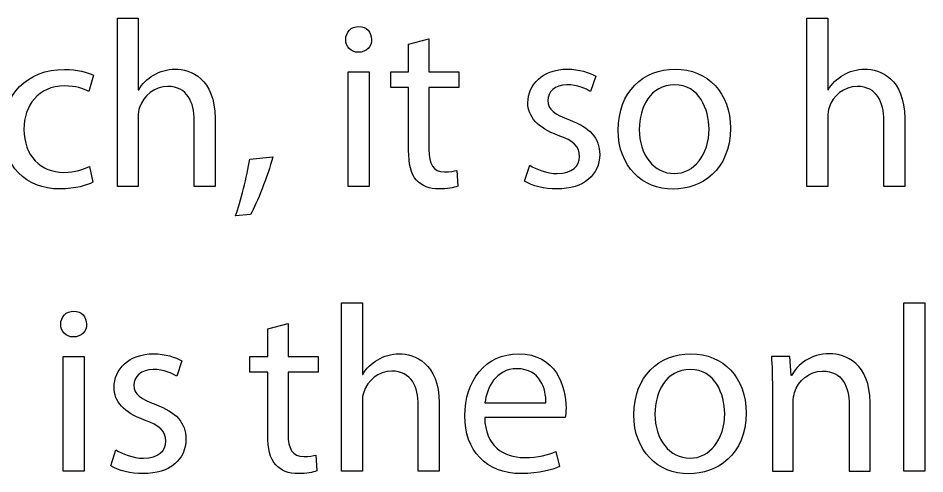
# Model space of a CAD drawing. Header units: millimetres. Extents: x -104 to 108, y -148 to 121.
# Drawn here: x 44.47 to 53.91, y 104.31 to 109.05 of the extents above; entities that cross this region are included whole.
import ezdxf

# ---------------------------------------------------------------- set-up
doc = ezdxf.new("R2010")
doc.units = ezdxf.units.MM
doc.header["$MEASUREMENT"] = 0
doc.layers.add('Capa 1', color=7, linetype='Continuous')

msp = doc.modelspace()

# ---------------------------------------------------------------- linework, layer by layer
at = {"layer": 'Capa 1', "color": 252}
for points, knots in [([(45.4995, 107.3001), (45.4995, 107.3001), (45.7169, 107.3001), (45.7169, 107.3001), (45.7169, 107.3001), (45.7169, 107.3001), (45.7169, 108.0212), (45.7169, 108.0212), (45.7169, 108.0212), (45.7169, 108.0633), (45.7193, 108.0953), (45.7317, 108.1249), (45.7317, 108.1249), (45.7712, 108.2435), (45.8823, 108.3422), (46.0231, 108.3422), (46.0231, 108.3422), (46.2281, 108.3423), (46.2996, 108.1792), (46.2996, 107.9866), (46.2996, 107.9866), (46.2996, 107.9866), (46.2996, 107.3001), (46.2996, 107.3001), (46.2996, 107.3001), (46.2996, 107.3001), (46.517, 107.3001), (46.517, 107.3001), (46.517, 107.3001), (46.517, 107.3001), (46.517, 108.0113), (46.517, 108.0113), (46.517, 108.0113), (46.517, 108.4239), (46.2601, 108.5225), (46.0996, 108.5225), (46.0996, 108.5225), (46.0182, 108.5225), (45.9416, 108.4978), (45.8773, 108.4608), (45.8773, 108.4608), (45.8107, 108.4239), (45.7564, 108.3694), (45.7218, 108.3077), (45.7218, 108.3077), (45.7218, 108.3077), (45.7169, 108.3078), (45.7169, 108.3078), (45.7169, 108.3078), (45.7169, 108.3078), (45.7169, 109.0535), (45.7169, 109.0535), (45.7169, 109.0535), (45.7169, 109.0535), (45.4995, 109.0535), (45.4995, 109.0535), (45.4995, 109.0535), (45.4995, 109.0535), (45.4995, 107.3001), (45.4995, 107.3001)], [0, 0, 0, 0, 0.0625, 0.0625, 0.0625, 0.0625, 0.125, 0.125, 0.125, 0.125, 0.1875, 0.1875, 0.1875, 0.1875, 0.25, 0.25, 0.25, 0.25, 0.3125, 0.3125, 0.3125, 0.3125, 0.375, 0.375, 0.375, 0.375, 0.4375, 0.4375, 0.4375, 0.4375, 0.5, 0.5, 0.5, 0.5, 0.5625, 0.5625, 0.5625, 0.5625, 0.625, 0.625, 0.625, 0.625, 0.6875, 0.6875, 0.6875, 0.6875, 0.75, 0.75, 0.75, 0.75, 0.8125, 0.8125, 0.8125, 0.8125, 0.875, 0.875, 0.875, 0.875, 1, 1, 1, 1]), ([(52.681, 107.3001), (52.681, 107.3001), (52.8984, 107.3001), (52.8984, 107.3001), (52.8984, 107.3001), (52.8984, 107.3001), (52.8984, 108.0212), (52.8984, 108.0212), (52.8984, 108.0212), (52.8984, 108.0633), (52.9008, 108.0953), (52.9131, 108.1249), (52.9131, 108.1249), (52.9527, 108.2435), (53.0637, 108.3422), (53.2045, 108.3422), (53.2045, 108.3422), (53.4096, 108.3423), (53.4811, 108.1792), (53.4811, 107.9866), (53.4811, 107.9866), (53.4811, 107.9866), (53.4811, 107.3001), (53.4811, 107.3001), (53.4811, 107.3001), (53.4811, 107.3001), (53.6985, 107.3001), (53.6985, 107.3001), (53.6985, 107.3001), (53.6985, 107.3001), (53.6985, 108.0113), (53.6985, 108.0113), (53.6985, 108.0113), (53.6985, 108.4239), (53.4416, 108.5225), (53.2811, 108.5225), (53.2811, 108.5225), (53.1996, 108.5225), (53.123, 108.4978), (53.0588, 108.4608), (53.0588, 108.4608), (52.9921, 108.4239), (52.9378, 108.3694), (52.9032, 108.3077), (52.9032, 108.3077), (52.9032, 108.3077), (52.8984, 108.3078), (52.8984, 108.3078), (52.8984, 108.3078), (52.8984, 108.3078), (52.8984, 109.0535), (52.8984, 109.0535), (52.8984, 109.0535), (52.8984, 109.0535), (52.681, 109.0535), (52.681, 109.0535), (52.681, 109.0535), (52.681, 109.0535), (52.681, 107.3001), (52.681, 107.3001)], [0, 0, 0, 0, 0.0625, 0.0625, 0.0625, 0.0625, 0.125, 0.125, 0.125, 0.125, 0.1875, 0.1875, 0.1875, 0.1875, 0.25, 0.25, 0.25, 0.25, 0.3125, 0.3125, 0.3125, 0.3125, 0.375, 0.375, 0.375, 0.375, 0.4375, 0.4375, 0.4375, 0.4375, 0.5, 0.5, 0.5, 0.5, 0.5625, 0.5625, 0.5625, 0.5625, 0.625, 0.625, 0.625, 0.625, 0.6875, 0.6875, 0.6875, 0.6875, 0.75, 0.75, 0.75, 0.75, 0.8125, 0.8125, 0.8125, 0.8125, 0.875, 0.875, 0.875, 0.875, 1, 1, 1, 1]), ([(48.0133, 108.967), (47.9344, 108.967), (47.8775, 108.9077), (47.8775, 108.8312), (47.8775, 108.8312), (47.8776, 108.7572), (47.9318, 108.6978), (48.0084, 108.6978), (48.0084, 108.6978), (48.0949, 108.6979), (48.1492, 108.7571), (48.1467, 108.8312), (48.1467, 108.8312), (48.1467, 108.9079), (48.0948, 108.967), (48.0133, 108.967)], [0, 0, 0, 0, 0.2, 0.2, 0.2, 0.2, 0.4, 0.4, 0.4, 0.4, 0.6, 0.6, 0.6, 0.6, 1, 1, 1, 1]), ([(48.5323, 108.7819), (48.5323, 108.7819), (48.5323, 108.4955), (48.5323, 108.4955), (48.5323, 108.4955), (48.5323, 108.4955), (48.347, 108.4955), (48.347, 108.4955), (48.347, 108.4955), (48.347, 108.4955), (48.347, 108.33), (48.347, 108.33), (48.347, 108.33), (48.347, 108.33), (48.5323, 108.33), (48.5323, 108.33), (48.5323, 108.33), (48.5323, 108.33), (48.5323, 107.6779), (48.5323, 107.6779), (48.5323, 107.6779), (48.5323, 107.5373), (48.5544, 107.431), (48.6162, 107.3668), (48.6162, 107.3668), (48.6681, 107.3077), (48.7495, 107.2754), (48.8508, 107.2754), (48.8508, 107.2754), (48.9348, 107.2755), (49.0014, 107.2878), (49.0434, 107.3051), (49.0434, 107.3051), (49.0434, 107.3051), (49.0336, 107.4682), (49.0336, 107.4682), (49.0336, 107.4682), (49.0064, 107.4607), (48.9644, 107.4532), (48.9076, 107.4532), (48.9076, 107.4532), (48.7867, 107.4533), (48.7446, 107.5372), (48.7446, 107.6854), (48.7446, 107.6854), (48.7446, 107.6854), (48.7447, 108.33), (48.7447, 108.33), (48.7447, 108.33), (48.7447, 108.33), (49.0558, 108.33), (49.0558, 108.33), (49.0558, 108.33), (49.0558, 108.33), (49.0558, 108.4955), (49.0558, 108.4955), (49.0558, 108.4955), (49.0558, 108.4955), (48.7447, 108.4955), (48.7447, 108.4955), (48.7447, 108.4955), (48.7447, 108.4955), (48.7447, 108.8386), (48.7447, 108.8386), (48.7447, 108.8386), (48.7447, 108.8386), (48.5323, 108.7819), (48.5323, 108.7819)], [0, 0, 0, 0, 0.055556, 0.055556, 0.055556, 0.055556, 0.111111, 0.111111, 0.111111, 0.111111, 0.166667, 0.166667, 0.166667, 0.166667, 0.222222, 0.222222, 0.222222, 0.222222, 0.277778, 0.277778, 0.277778, 0.277778, 0.333333, 0.333333, 0.333333, 0.333333, 0.388889, 0.388889, 0.388889, 0.388889, 0.444444, 0.444444, 0.444444, 0.444444, 0.5, 0.5, 0.5, 0.5, 0.555556, 0.555556, 0.555556, 0.555556, 0.611111, 0.611111, 0.611111, 0.611111, 0.666667, 0.666667, 0.666667, 0.666667, 0.722222, 0.722222, 0.722222, 0.722222, 0.777778, 0.777778, 0.777778, 0.777778, 0.833333, 0.833333, 0.833333, 0.833333, 0.888889, 0.888889, 0.888889, 0.888889, 1, 1, 1, 1]), ([(45.2082, 107.5077), (45.1464, 107.4805), (45.0649, 107.4483), (44.9415, 107.4483), (44.9415, 107.4483), (44.7044, 107.4484), (44.5266, 107.6187), (44.5266, 107.8953), (44.5266, 107.8953), (44.5266, 108.1447), (44.6748, 108.3472), (44.9489, 108.3472), (44.9489, 108.3472), (45.0674, 108.3473), (45.1489, 108.32), (45.2007, 108.2904), (45.2007, 108.2904), (45.2007, 108.2904), (45.2502, 108.4584), (45.2502, 108.4584), (45.2502, 108.4584), (45.1909, 108.488), (45.0773, 108.52), (44.9489, 108.52), (44.9489, 108.52), (44.5587, 108.5201), (44.3068, 108.2533), (44.3068, 107.8854), (44.3068, 107.8854), (44.3068, 107.52), (44.5414, 107.2754), (44.9019, 107.2754), (44.9019, 107.2754), (45.0625, 107.2755), (45.1884, 107.3149), (45.2452, 107.3446), (45.2452, 107.3446), (45.2452, 107.3446), (45.2082, 107.5077), (45.2082, 107.5077)], [0, 0, 0, 0, 0.090909, 0.090909, 0.090909, 0.090909, 0.181818, 0.181818, 0.181818, 0.181818, 0.272727, 0.272727, 0.272727, 0.272727, 0.363636, 0.363636, 0.363636, 0.363636, 0.454545, 0.454545, 0.454545, 0.454545, 0.545455, 0.545455, 0.545455, 0.545455, 0.636364, 0.636364, 0.636364, 0.636364, 0.727273, 0.727273, 0.727273, 0.727273, 0.818182, 0.818182, 0.818182, 0.818182, 1, 1, 1, 1]), ([(49.7398, 107.3571), (49.8238, 107.3077), (49.9448, 107.2754), (50.0757, 107.2754), (50.0757, 107.2754), (50.3597, 107.2755), (50.5226, 107.4236), (50.5226, 107.6335), (50.5226, 107.6335), (50.5227, 107.8113), (50.4164, 107.915), (50.209, 107.994), (50.209, 107.994), (50.0535, 108.0534), (49.9818, 108.0977), (49.9818, 108.1965), (49.9818, 108.1965), (49.9818, 108.2856), (50.0534, 108.3595), (50.1818, 108.3595), (50.1818, 108.3595), (50.293, 108.3596), (50.3794, 108.32), (50.4263, 108.2904), (50.4263, 108.2904), (50.4263, 108.2904), (50.4807, 108.4485), (50.4807, 108.4485), (50.4807, 108.4485), (50.414, 108.488), (50.3078, 108.5225), (50.1868, 108.5225), (50.1868, 108.5225), (49.9301, 108.5225), (49.7744, 108.3644), (49.7744, 108.1718), (49.7744, 108.1718), (49.7745, 108.0288), (49.8756, 107.9101), (50.0905, 107.8335), (50.0905, 107.8335), (50.251, 107.7744), (50.3127, 107.7175), (50.3127, 107.6137), (50.3127, 107.6137), (50.3127, 107.515), (50.2386, 107.4359), (50.0806, 107.4359), (50.0806, 107.4359), (49.972, 107.436), (49.8584, 107.4804), (49.7941, 107.5224), (49.7941, 107.5224), (49.7941, 107.5224), (49.7398, 107.3571), (49.7398, 107.3571)], [0, 0, 0, 0, 0.066667, 0.066667, 0.066667, 0.066667, 0.133333, 0.133333, 0.133333, 0.133333, 0.2, 0.2, 0.2, 0.2, 0.266667, 0.266667, 0.266667, 0.266667, 0.333333, 0.333333, 0.333333, 0.333333, 0.4, 0.4, 0.4, 0.4, 0.466667, 0.466667, 0.466667, 0.466667, 0.533333, 0.533333, 0.533333, 0.533333, 0.6, 0.6, 0.6, 0.6, 0.666667, 0.666667, 0.666667, 0.666667, 0.733333, 0.733333, 0.733333, 0.733333, 0.8, 0.8, 0.8, 0.8, 0.866667, 0.866667, 0.866667, 0.866667, 1, 1, 1, 1]), ([(51.3079, 108.5225), (50.9769, 108.5225), (50.7151, 108.2879), (50.7151, 107.8878), (50.7151, 107.8878), (50.7152, 107.5101), (50.9646, 107.273), (51.2881, 107.273), (51.2881, 107.273), (51.577, 107.2731), (51.8832, 107.4656), (51.8832, 107.9076), (51.8832, 107.9076), (51.8833, 108.2733), (51.6511, 108.5225), (51.3078, 108.5225), (51.3078, 108.5225), (51.3078, 108.5225), (51.3079, 108.5225), (51.3079, 108.5225)], [0, 0, 0, 0, 0.166667, 0.166667, 0.166667, 0.166667, 0.333333, 0.333333, 0.333333, 0.333333, 0.5, 0.5, 0.5, 0.5, 0.666667, 0.666667, 0.666667, 0.666667, 1, 1, 1, 1]), ([(48.1221, 107.3001), (48.1221, 107.3001), (48.1221, 108.4955), (48.1221, 108.4955), (48.1221, 108.4955), (48.1221, 108.4955), (47.9047, 108.4955), (47.9047, 108.4955), (47.9047, 108.4955), (47.9047, 108.4955), (47.9047, 107.3001), (47.9047, 107.3001), (47.9047, 107.3001), (47.9047, 107.3001), (48.1221, 107.3001), (48.1221, 107.3001)], [0, 0, 0, 0, 0.2, 0.2, 0.2, 0.2, 0.4, 0.4, 0.4, 0.4, 0.6, 0.6, 0.6, 0.6, 1, 1, 1, 1]), ([(51.3029, 108.3596), (51.5597, 108.3596), (51.6609, 108.1027), (51.6609, 107.9002), (51.6609, 107.9002), (51.661, 107.6311), (51.5054, 107.4359), (51.2979, 107.4359), (51.2979, 107.4359), (51.0857, 107.436), (50.9349, 107.6335), (50.9349, 107.8953), (50.9349, 107.8953), (50.9349, 108.1224), (51.0461, 108.3595), (51.3029, 108.3595), (51.3029, 108.3595), (51.3029, 108.3595), (51.3029, 108.3596), (51.3029, 108.3596)], [0, 0, 0, 0, 0.166667, 0.166667, 0.166667, 0.166667, 0.333333, 0.333333, 0.333333, 0.333333, 0.5, 0.5, 0.5, 0.5, 0.666667, 0.666667, 0.666667, 0.666667, 1, 1, 1, 1]), ([(46.8849, 107.0112), (46.9541, 107.1273), (47.0627, 107.4014), (47.1194, 107.6113), (47.1194, 107.6113), (47.1194, 107.6113), (46.8775, 107.5867), (46.8775, 107.5867), (46.8775, 107.5867), (46.8503, 107.4065), (46.7836, 107.1421), (46.7293, 106.9964), (46.7293, 106.9964), (46.7293, 106.9964), (46.8849, 107.0112), (46.8849, 107.0112)], [0, 0, 0, 0, 0.2, 0.2, 0.2, 0.2, 0.4, 0.4, 0.4, 0.4, 0.6, 0.6, 0.6, 0.6, 1, 1, 1, 1]), ([(47.8335, 104.3369), (47.8335, 104.3369), (48.0508, 104.3369), (48.0508, 104.3369), (48.0508, 104.3369), (48.0508, 104.3369), (48.0508, 105.058), (48.0508, 105.058), (48.0508, 105.058), (48.0508, 105.1), (48.0532, 105.132), (48.0656, 105.1617), (48.0656, 105.1617), (48.1051, 105.2802), (48.2162, 105.3789), (48.357, 105.3789), (48.357, 105.3789), (48.562, 105.379), (48.6335, 105.216), (48.6335, 105.0233), (48.6335, 105.0233), (48.6335, 105.0233), (48.6336, 104.3369), (48.6336, 104.3369), (48.6336, 104.3369), (48.6336, 104.3369), (48.8509, 104.3369), (48.8509, 104.3369), (48.8509, 104.3369), (48.8509, 104.3369), (48.8509, 105.0481), (48.8509, 105.0481), (48.8509, 105.0481), (48.8509, 105.4606), (48.594, 105.5592), (48.4335, 105.5592), (48.4335, 105.5592), (48.3521, 105.5592), (48.2755, 105.5345), (48.2113, 105.4975), (48.2113, 105.4975), (48.1446, 105.4606), (48.0903, 105.4061), (48.0557, 105.3444), (48.0557, 105.3444), (48.0557, 105.3444), (48.0508, 105.3445), (48.0508, 105.3445), (48.0508, 105.3445), (48.0508, 105.3445), (48.0508, 106.0902), (48.0508, 106.0902), (48.0508, 106.0902), (48.0508, 106.0902), (47.8335, 106.0902), (47.8335, 106.0902), (47.8335, 106.0902), (47.8335, 106.0902), (47.8335, 104.3369), (47.8335, 104.3369)], [0, 0, 0, 0, 0.0625, 0.0625, 0.0625, 0.0625, 0.125, 0.125, 0.125, 0.125, 0.1875, 0.1875, 0.1875, 0.1875, 0.25, 0.25, 0.25, 0.25, 0.3125, 0.3125, 0.3125, 0.3125, 0.375, 0.375, 0.375, 0.375, 0.4375, 0.4375, 0.4375, 0.4375, 0.5, 0.5, 0.5, 0.5, 0.5625, 0.5625, 0.5625, 0.5625, 0.625, 0.625, 0.625, 0.625, 0.6875, 0.6875, 0.6875, 0.6875, 0.75, 0.75, 0.75, 0.75, 0.8125, 0.8125, 0.8125, 0.8125, 0.875, 0.875, 0.875, 0.875, 1, 1, 1, 1]), ([(53.6914, 104.3369), (53.6914, 104.3369), (53.9088, 104.3369), (53.9088, 104.3369), (53.9088, 104.3369), (53.9088, 104.3369), (53.9088, 106.0902), (53.9088, 106.0902), (53.9088, 106.0902), (53.9088, 106.0902), (53.6914, 106.0902), (53.6914, 106.0902), (53.6914, 106.0902), (53.6914, 106.0902), (53.6914, 104.3369), (53.6914, 104.3369)], [0, 0, 0, 0, 0.2, 0.2, 0.2, 0.2, 0.4, 0.4, 0.4, 0.4, 0.6, 0.6, 0.6, 0.6, 1, 1, 1, 1]), ([(45.0452, 106.0037), (44.9662, 106.0037), (44.9094, 105.9445), (44.9094, 105.8679), (44.9094, 105.8679), (44.9095, 105.794), (44.9637, 105.7345), (45.0403, 105.7345), (45.0403, 105.7345), (45.1268, 105.7346), (45.181, 105.7938), (45.1786, 105.8679), (45.1786, 105.8679), (45.1786, 105.9446), (45.1267, 106.0037), (45.0452, 106.0037)], [0, 0, 0, 0, 0.2, 0.2, 0.2, 0.2, 0.4, 0.4, 0.4, 0.4, 0.6, 0.6, 0.6, 0.6, 1, 1, 1, 1]), ([(47.0656, 105.8186), (47.0656, 105.8186), (47.0656, 105.5322), (47.0656, 105.5322), (47.0656, 105.5322), (47.0656, 105.5322), (46.8804, 105.5322), (46.8804, 105.5322), (46.8804, 105.5322), (46.8804, 105.5322), (46.8804, 105.3667), (46.8804, 105.3667), (46.8804, 105.3667), (46.8804, 105.3667), (47.0656, 105.3667), (47.0656, 105.3667), (47.0656, 105.3667), (47.0656, 105.3667), (47.0656, 104.7147), (47.0656, 104.7147), (47.0656, 104.7147), (47.0656, 104.574), (47.0878, 104.4677), (47.1495, 104.4035), (47.1495, 104.4035), (47.2014, 104.3444), (47.2829, 104.3121), (47.3841, 104.3121), (47.3841, 104.3121), (47.4681, 104.3122), (47.5348, 104.3245), (47.5767, 104.3418), (47.5767, 104.3418), (47.5767, 104.3418), (47.567, 104.5049), (47.567, 104.5049), (47.567, 104.5049), (47.5398, 104.4974), (47.4977, 104.4899), (47.4409, 104.4899), (47.4409, 104.4899), (47.32, 104.49), (47.2779, 104.5739), (47.2779, 104.7221), (47.2779, 104.7221), (47.2779, 104.7221), (47.278, 105.3667), (47.278, 105.3667), (47.278, 105.3667), (47.278, 105.3667), (47.5892, 105.3667), (47.5892, 105.3667), (47.5892, 105.3667), (47.5892, 105.3667), (47.5892, 105.5322), (47.5892, 105.5322), (47.5892, 105.5322), (47.5892, 105.5322), (47.278, 105.5322), (47.278, 105.5322), (47.278, 105.5322), (47.278, 105.5322), (47.278, 105.8753), (47.278, 105.8753), (47.278, 105.8753), (47.278, 105.8753), (47.0656, 105.8186), (47.0656, 105.8186)], [0, 0, 0, 0, 0.055556, 0.055556, 0.055556, 0.055556, 0.111111, 0.111111, 0.111111, 0.111111, 0.166667, 0.166667, 0.166667, 0.166667, 0.222222, 0.222222, 0.222222, 0.222222, 0.277778, 0.277778, 0.277778, 0.277778, 0.333333, 0.333333, 0.333333, 0.333333, 0.388889, 0.388889, 0.388889, 0.388889, 0.444444, 0.444444, 0.444444, 0.444444, 0.5, 0.5, 0.5, 0.5, 0.555556, 0.555556, 0.555556, 0.555556, 0.611111, 0.611111, 0.611111, 0.611111, 0.666667, 0.666667, 0.666667, 0.666667, 0.722222, 0.722222, 0.722222, 0.722222, 0.777778, 0.777778, 0.777778, 0.777778, 0.833333, 0.833333, 0.833333, 0.833333, 0.888889, 0.888889, 0.888889, 0.888889, 1, 1, 1, 1]), ([(45.154, 104.3369), (45.154, 104.3369), (45.154, 105.5322), (45.154, 105.5322), (45.154, 105.5322), (45.154, 105.5322), (44.9366, 105.5322), (44.9366, 105.5322), (44.9366, 105.5322), (44.9366, 105.5322), (44.9366, 104.3369), (44.9366, 104.3369), (44.9366, 104.3369), (44.9366, 104.3369), (45.154, 104.3369), (45.154, 104.3369)], [0, 0, 0, 0, 0.2, 0.2, 0.2, 0.2, 0.4, 0.4, 0.4, 0.4, 0.6, 0.6, 0.6, 0.6, 1, 1, 1, 1]), ([(45.4308, 104.3938), (45.5147, 104.3444), (45.6357, 104.3121), (45.7666, 104.3121), (45.7666, 104.3121), (46.0506, 104.3122), (46.2136, 104.4603), (46.2136, 104.6702), (46.2136, 104.6702), (46.2136, 104.848), (46.1074, 104.9517), (45.8999, 105.0308), (45.8999, 105.0308), (45.7444, 105.0901), (45.6727, 105.1345), (45.6727, 105.2333), (45.6727, 105.2333), (45.6728, 105.3223), (45.7444, 105.3962), (45.8728, 105.3962), (45.8728, 105.3962), (45.9839, 105.3963), (46.0703, 105.3567), (46.1172, 105.3271), (46.1172, 105.3271), (46.1172, 105.3271), (46.1716, 105.4852), (46.1716, 105.4852), (46.1716, 105.4852), (46.105, 105.5247), (45.9987, 105.5592), (45.8777, 105.5592), (45.8777, 105.5592), (45.621, 105.5592), (45.4653, 105.4012), (45.4653, 105.2086), (45.4653, 105.2086), (45.4654, 105.0655), (45.5666, 104.9468), (45.7814, 104.8703), (45.7814, 104.8703), (45.942, 104.8111), (46.0037, 104.7542), (46.0037, 104.6505), (46.0037, 104.6505), (46.0037, 104.5518), (45.9296, 104.4727), (45.7715, 104.4727), (45.7715, 104.4727), (45.6629, 104.4728), (45.5493, 104.5171), (45.4851, 104.5591), (45.4851, 104.5591), (45.4851, 104.5591), (45.4308, 104.3938), (45.4308, 104.3938)], [0, 0, 0, 0, 0.066667, 0.066667, 0.066667, 0.066667, 0.133333, 0.133333, 0.133333, 0.133333, 0.2, 0.2, 0.2, 0.2, 0.266667, 0.266667, 0.266667, 0.266667, 0.333333, 0.333333, 0.333333, 0.333333, 0.4, 0.4, 0.4, 0.4, 0.466667, 0.466667, 0.466667, 0.466667, 0.533333, 0.533333, 0.533333, 0.533333, 0.6, 0.6, 0.6, 0.6, 0.666667, 0.666667, 0.666667, 0.666667, 0.733333, 0.733333, 0.733333, 0.733333, 0.8, 0.8, 0.8, 0.8, 0.866667, 0.866667, 0.866667, 0.866667, 1, 1, 1, 1]), ([(50.1646, 104.8951), (50.1671, 104.9173), (50.172, 104.9517), (50.172, 104.9962), (50.172, 104.9962), (50.172, 105.2161), (50.0683, 105.5592), (49.6781, 105.5592), (49.6781, 105.5592), (49.33, 105.5592), (49.1175, 105.2752), (49.1175, 104.9147), (49.1175, 104.9147), (49.1175, 104.5543), (49.3373, 104.3121), (49.7053, 104.3121), (49.7053, 104.3121), (49.8954, 104.3122), (50.0263, 104.3517), (50.1028, 104.3862), (50.1028, 104.3862), (50.1028, 104.3862), (50.0659, 104.5418), (50.0659, 104.5418), (50.0659, 104.5418), (49.9843, 104.5073), (49.8905, 104.4801), (49.7349, 104.4801), (49.7349, 104.4801), (49.5176, 104.4801), (49.3299, 104.6011), (49.325, 104.895), (49.325, 104.895), (49.325, 104.895), (50.1646, 104.8951), (50.1646, 104.8951)], [0, 0, 0, 0, 0.1, 0.1, 0.1, 0.1, 0.2, 0.2, 0.2, 0.2, 0.3, 0.3, 0.3, 0.3, 0.4, 0.4, 0.4, 0.4, 0.5, 0.5, 0.5, 0.5, 0.6, 0.6, 0.6, 0.6, 0.7, 0.7, 0.7, 0.7, 0.8, 0.8, 0.8, 0.8, 1, 1, 1, 1]), ([(51.4712, 105.5592), (51.1402, 105.5592), (50.8785, 105.3246), (50.8785, 104.9246), (50.8785, 104.9246), (50.8785, 104.5468), (51.1279, 104.3097), (51.4514, 104.3097), (51.4514, 104.3097), (51.7403, 104.3099), (52.0465, 104.5023), (52.0465, 104.9443), (52.0465, 104.9443), (52.0466, 105.31), (51.8144, 105.5592), (51.4711, 105.5592), (51.4711, 105.5592), (51.4711, 105.5592), (51.4712, 105.5592), (51.4712, 105.5592)], [0, 0, 0, 0, 0.166667, 0.166667, 0.166667, 0.166667, 0.333333, 0.333333, 0.333333, 0.333333, 0.5, 0.5, 0.5, 0.5, 0.666667, 0.666667, 0.666667, 0.666667, 1, 1, 1, 1]), ([(52.3206, 104.3369), (52.3206, 104.3369), (52.3206, 105.2086), (52.3206, 105.2086), (52.3206, 105.2086), (52.3206, 105.332), (52.3181, 105.4334), (52.3108, 105.5322), (52.3108, 105.5322), (52.3108, 105.5322), (52.5034, 105.5322), (52.5034, 105.5322), (52.5034, 105.5322), (52.5034, 105.5322), (52.5158, 105.3346), (52.5158, 105.3346), (52.5158, 105.3346), (52.5158, 105.3346), (52.5206, 105.3345), (52.5206, 105.3345), (52.5206, 105.3345), (52.5799, 105.4481), (52.7182, 105.5592), (52.9158, 105.5592), (52.9158, 105.5592), (53.0812, 105.5592), (53.3381, 105.4606), (53.3381, 105.0506), (53.3381, 105.0506), (53.3381, 105.0506), (53.3381, 104.3369), (53.3381, 104.3369), (53.3381, 104.3369), (53.3381, 104.3369), (53.1207, 104.3369), (53.1207, 104.3369), (53.1207, 104.3369), (53.1207, 104.3369), (53.1207, 105.0258), (53.1207, 105.0258), (53.1207, 105.0258), (53.1207, 105.2184), (53.0492, 105.379), (52.8441, 105.3789), (52.8441, 105.3789), (52.7009, 105.3789), (52.5898, 105.2778), (52.5527, 105.1567), (52.5527, 105.1567), (52.5429, 105.1295), (52.538, 105.0925), (52.538, 105.0556), (52.538, 105.0556), (52.538, 105.0556), (52.538, 104.3369), (52.538, 104.3369), (52.538, 104.3369), (52.538, 104.3369), (52.3206, 104.3369), (52.3206, 104.3369)], [0, 0, 0, 0, 0.125, 0.125, 0.125, 0.125, 0.1875, 0.1875, 0.1875, 0.1875, 0.25, 0.25, 0.25, 0.25, 0.3125, 0.3125, 0.3125, 0.3125, 0.375, 0.375, 0.375, 0.375, 0.4375, 0.4375, 0.4375, 0.4375, 0.5, 0.5, 0.5, 0.5, 0.5625, 0.5625, 0.5625, 0.5625, 0.625, 0.625, 0.625, 0.625, 0.6875, 0.6875, 0.6875, 0.6875, 0.75, 0.75, 0.75, 0.75, 0.8125, 0.8125, 0.8125, 0.8125, 0.875, 0.875, 0.875, 0.875, 0.9375, 0.9375, 0.9375, 0.9375, 1, 1, 1, 1]), ([(49.3275, 105.0506), (49.3448, 105.2012), (49.441, 105.4037), (49.6608, 105.4037), (49.6608, 105.4037), (49.9053, 105.4037), (49.9645, 105.1888), (49.9621, 105.0505), (49.9621, 105.0505), (49.9621, 105.0505), (49.3275, 105.0506), (49.3275, 105.0506)], [0, 0, 0, 0, 0.25, 0.25, 0.25, 0.25, 0.5, 0.5, 0.5, 0.5, 1, 1, 1, 1]), ([(51.4663, 105.3963), (51.723, 105.3963), (51.8243, 105.1394), (51.8243, 104.9369), (51.8243, 104.9369), (51.8243, 104.6678), (51.6687, 104.4727), (51.4612, 104.4727), (51.4612, 104.4727), (51.249, 104.4728), (51.0982, 104.6702), (51.0982, 104.932), (51.0982, 104.932), (51.0983, 105.1592), (51.2094, 105.3962), (51.4662, 105.3962), (51.4662, 105.3962), (51.4662, 105.3962), (51.4663, 105.3963), (51.4663, 105.3963)], [0, 0, 0, 0, 0.166667, 0.166667, 0.166667, 0.166667, 0.333333, 0.333333, 0.333333, 0.333333, 0.5, 0.5, 0.5, 0.5, 0.666667, 0.666667, 0.666667, 0.666667, 1, 1, 1, 1])]:
    msp.add_open_spline(points, degree=3, knots=knots, dxfattribs=at)

doc.saveas('drawing.dxf')
